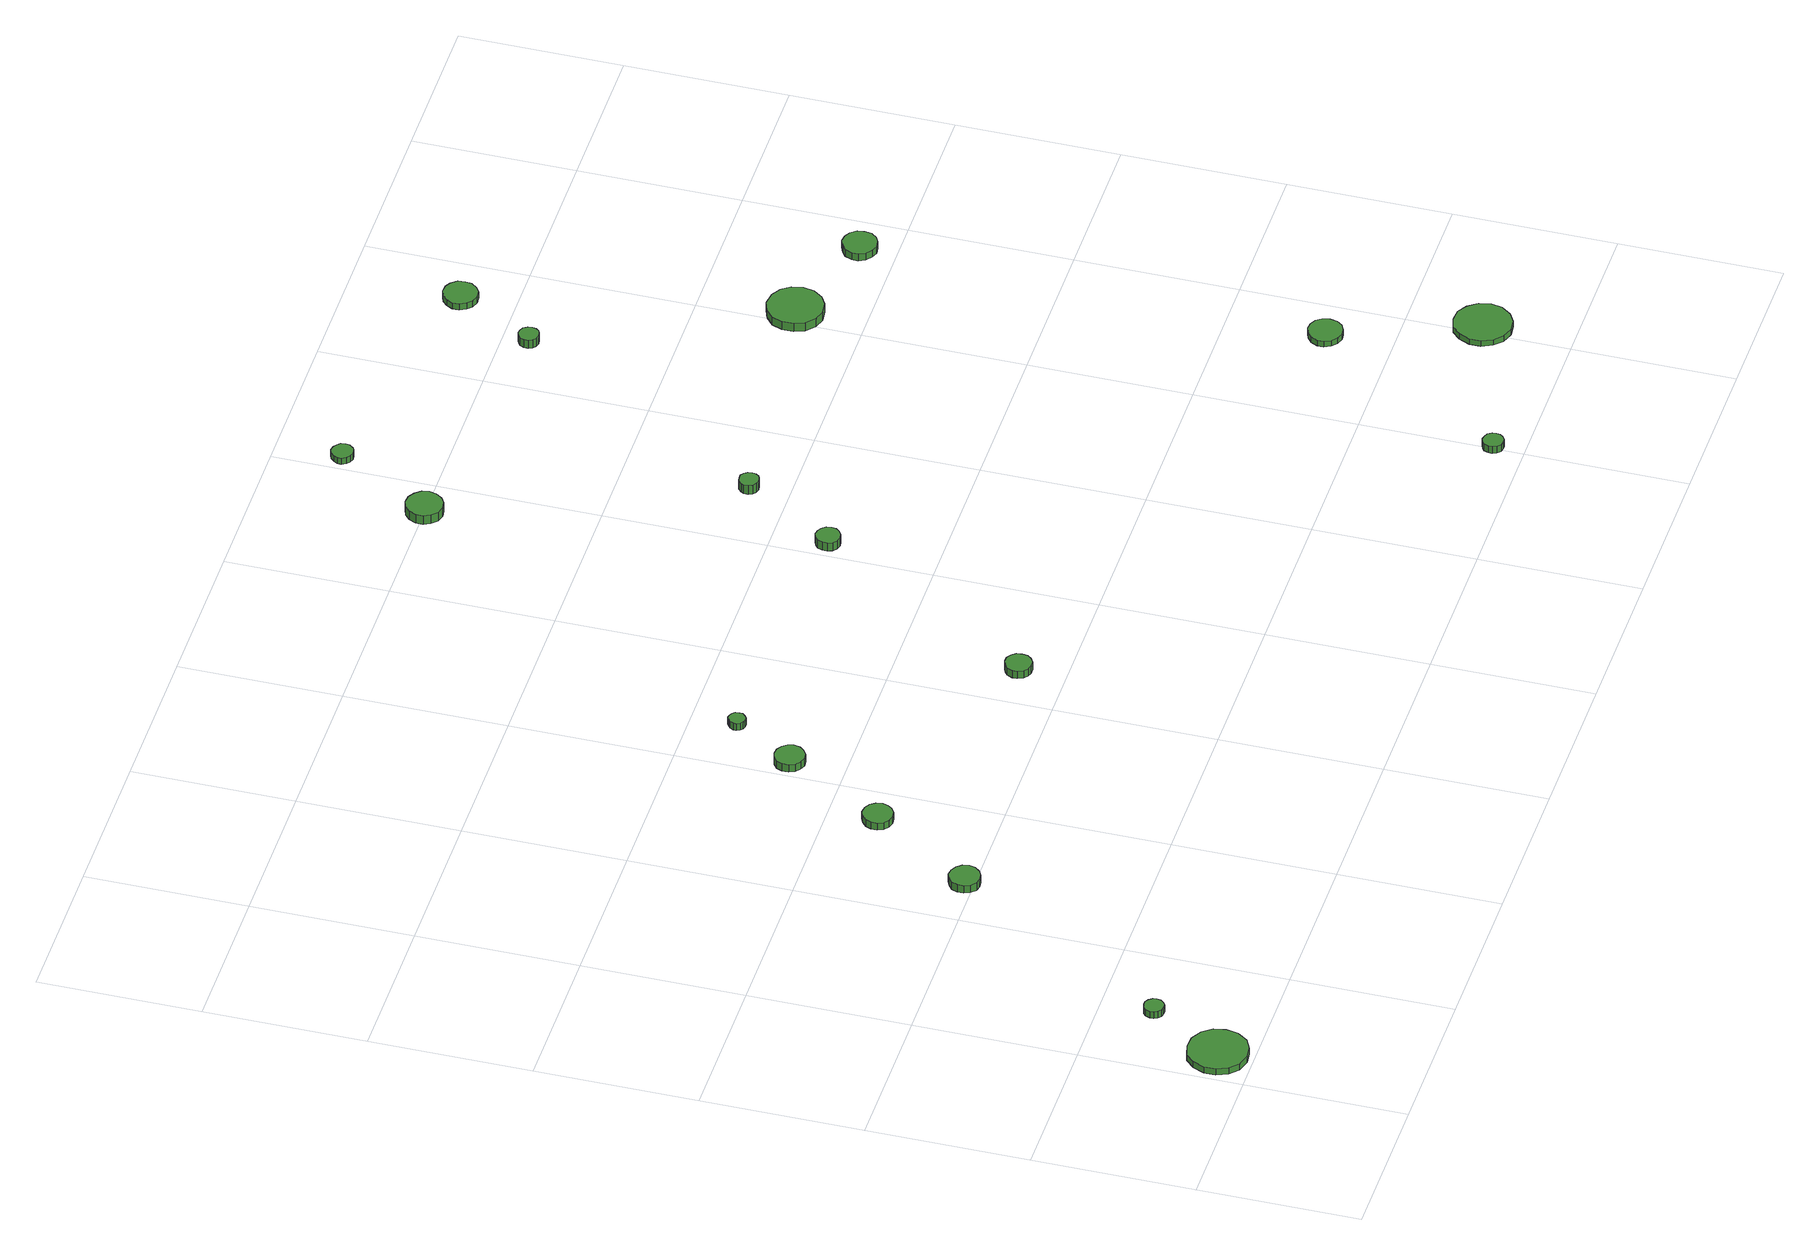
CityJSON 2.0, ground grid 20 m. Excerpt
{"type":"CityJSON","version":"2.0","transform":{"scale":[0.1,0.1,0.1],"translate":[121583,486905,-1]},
"CityObjects":{
"tree1":{"type":"SolitaryVegetationObject","attributes":{"function":"something"},"geometry":[{"type":"MultiSurface","lod":"1","boundaries":[[[0,1,2,3,4,5,6,7,8,9,10,11,12,13,14]],[[15,16,17,18,19,20,21,22,23,24,25,26,27,28,29]],[[0,29,28,1]],[[1,28,27,2]],[[2,27,26,3]],[[3,26,25,4]],[[4,25,24,5]],[[5,24,23,6]],[[6,23,22,7]],[[7,22,21,8]],[[8,21,20,9]],[[9,20,19,10]],[[10,19,18,11]],[[11,18,17,12]],[[12,17,16,13]],[[13,16,15,14]],[[14,15,29,0]]]}]},
"tree2":{"type":"SolitaryVegetationObject","attributes":{"function":"something"},"geometry":[{"type":"MultiSurface","lod":"1","boundaries":[[[30,31,32,33,34,35,36,37,38,39,40,41,42,43,44]],[[45,46,47,48,49,50,51,52,53,54,55,56,57,58,59]],[[30,59,58,31]],[[31,58,57,32]],[[32,57,56,33]],[[33,56,55,34]],[[34,55,54,35]],[[35,54,53,36]],[[36,53,52,37]],[[37,52,51,38]],[[38,51,50,39]],[[39,50,49,40]],[[40,49,48,41]],[[41,48,47,42]],[[42,47,46,43]],[[43,46,45,44]],[[44,45,59,30]]]}]},
"tree3":{"type":"SolitaryVegetationObject","attributes":{"function":"something"},"geometry":[{"type":"MultiSurface","lod":"1","boundaries":[[[60,61,62,63,64,65,66,67,68,69,70,71,72,73,74]],[[75,76,77,78,79,80,81,82,83,84,85,86,87,88,89]],[[60,89,88,61]],[[61,88,87,62]],[[62,87,86,63]],[[63,86,85,64]],[[64,85,84,65]],[[65,84,83,66]],[[66,83,82,67]],[[67,82,81,68]],[[68,81,80,69]],[[69,80,79,70]],[[70,79,78,71]],[[71,78,77,72]],[[72,77,76,73]],[[73,76,75,74]],[[74,75,89,60]]]}]},
"tree4":{"type":"SolitaryVegetationObject","attributes":{"function":"something"},"geometry":[{"type":"MultiSurface","lod":"1","boundaries":[[[90,91,92,93,94,95,96,97,98,99,100,101,102,103,104]],[[105,106,107,108,109,110,111,112,113,114,115,116,117,118,119]],[[90,119,118,91]],[[91,118,117,92]],[[92,117,116,93]],[[93,116,115,94]],[[94,115,114,95]],[[95,114,113,96]],[[96,113,112,97]],[[97,112,111,98]],[[98,111,110,99]],[[99,110,109,100]],[[100,109,108,101]],[[101,108,107,102]],[[102,107,106,103]],[[103,106,105,104]],[[104,105,119,90]]]}]},
"tree5":{"type":"SolitaryVegetationObject","attributes":{"function":"something"},"geometry":[{"type":"MultiSurface","lod":"1","boundaries":[[[120,121,122,123,124,125,126,127,128,129,130,131,132,133,134]],[[135,136,137,138,139,140,141,142,143,144,145,146,147,148,149]],[[120,149,148,121]],[[121,148,147,122]],[[122,147,146,123]],[[123,146,145,124]],[[124,145,144,125]],[[125,144,143,126]],[[126,143,142,127]],[[127,142,141,128]],[[128,141,140,129]],[[129,140,139,130]],[[130,139,138,131]],[[131,138,137,132]],[[132,137,136,133]],[[133,136,135,134]],[[134,135,149,120]]]}]},
"tree6":{"type":"SolitaryVegetationObject","attributes":{"function":"something"},"geometry":[{"type":"MultiSurface","lod":"1","boundaries":[[[150,151,152,153,154,155,156,157,158,159,160,161,162,163,164]],[[165,166,167,168,169,170,171,172,173,174,175,176,177,178,179]],[[150,179,178,151]],[[151,178,177,152]],[[152,177,176,153]],[[153,176,175,154]],[[154,175,174,155]],[[155,174,173,156]],[[156,173,172,157]],[[157,172,171,158]],[[158,171,170,159]],[[159,170,169,160]],[[160,169,168,161]],[[161,168,167,162]],[[162,167,166,163]],[[163,166,165,164]],[[164,165,179,150]]]}]},
"tree7":{"type":"SolitaryVegetationObject","attributes":{"function":"something"},"geometry":[{"type":"MultiSurface","lod":"1","boundaries":[[[180,181,182,183,184,185,186,187,188,189,190,191,192,193,194]],[[195,196,197,198,199,200,201,202,203,204,205,206,207,208,209]],[[180,209,208,181]],[[181,208,207,182]],[[182,207,206,183]],[[183,206,205,184]],[[184,205,204,185]],[[185,204,203,186]],[[186,203,202,187]],[[187,202,201,188]],[[188,201,200,189]],[[189,200,199,190]],[[190,199,198,191]],[[191,198,197,192]],[[192,197,196,193]],[[193,196,195,194]],[[194,195,209,180]]]}]},
"tree8":{"type":"SolitaryVegetationObject","attributes":{"function":"something"},"geometry":[{"type":"MultiSurface","lod":"1","boundaries":[[[210,211,212,213,214,215,216,217,218,219,220,221,222,223,224]],[[225,226,227,228,229,230,231,232,233,234,235,236,237,238,239]],[[210,239,238,211]],[[211,238,237,212]],[[212,237,236,213]],[[213,236,235,214]],[[214,235,234,215]],[[215,234,233,216]],[[216,233,232,217]],[[217,232,231,218]],[[218,231,230,219]],[[219,230,229,220]],[[220,229,228,221]],[[221,228,227,222]],[[222,227,226,223]],[[223,226,225,224]],[[224,225,239,210]]]}]},
"tree9":{"type":"SolitaryVegetationObject","attributes":{"function":"something"},"geometry":[{"type":"MultiSurface","lod":"1","boundaries":[[[240,241,242,243,244,245,246,247,248,249,250,251,252,253,254]],[[255,256,257,258,259,260,261,262,263,264,265,266,267,268,269]],[[240,269,268,241]],[[241,268,267,242]],[[242,267,266,243]],[[243,266,265,244]],[[244,265,264,245]],[[245,264,263,246]],[[246,263,262,247]],[[247,262,261,248]],[[248,261,260,249]],[[249,260,259,250]],[[250,259,258,251]],[[251,258,257,252]],[[252,257,256,253]],[[253,256,255,254]],[[254,255,269,240]]]}]},
"tree10":{"type":"SolitaryVegetationObject","attributes":{"function":"something"},"geometry":[{"type":"MultiSurface","lod":"1","boundaries":[[[270,271,272,273,274,275,276,277,278,279,280,281,282,283,284]],[[285,286,287,288,289,290,291,292,293,294,295,296,297,298,299]],[[270,299,298,271]],[[271,298,297,272]],[[272,297,296,273]],[[273,296,295,274]],[[274,295,294,275]],[[275,294,293,276]],[[276,293,292,277]],[[277,292,291,278]],[[278,291,290,279]],[[279,290,289,280]],[[280,289,288,281]],[[281,288,287,282]],[[282,287,286,283]],[[283,286,285,284]],[[284,285,299,270]]]}]},
"tree11":{"type":"SolitaryVegetationObject","attributes":{"function":"something"},"geometry":[{"type":"MultiSurface","lod":"1","boundaries":[[[300,301,302,303,304,305,306,307,308,309,310,311,312,313,314]],[[315,316,317,318,319,320,321,322,323,324,325,326,327,328,329]],[[300,329,328,301]],[[301,328,327,302]],[[302,327,326,303]],[[303,326,325,304]],[[304,325,324,305]],[[305,324,323,306]],[[306,323,322,307]],[[307,322,321,308]],[[308,321,320,309]],[[309,320,319,310]],[[310,319,318,311]],[[311,318,317,312]],[[312,317,316,313]],[[313,316,315,314]],[[314,315,329,300]]]}]},
"tree12":{"type":"SolitaryVegetationObject","attributes":{"function":"something"},"geometry":[{"type":"MultiSurface","lod":"1","boundaries":[[[330,331,332,333,334,335,336,337,338,339,340,341,342,343,344]],[[345,346,347,348,349,350,351,352,353,354,355,356,357,358,359]],[[330,359,358,331]],[[331,358,357,332]],[[332,357,356,333]],[[333,356,355,334]],[[334,355,354,335]],[[335,354,353,336]],[[336,353,352,337]],[[337,352,351,338]],[[338,351,350,339]],[[339,350,349,340]],[[340,349,348,341]],[[341,348,347,342]],[[342,347,346,343]],[[343,346,345,344]],[[344,345,359,330]]]}]},
"tree13":{"type":"SolitaryVegetationObject","attributes":{"function":"something"},"geometry":[{"type":"MultiSurface","lod":"1","boundaries":[[[360,361,362,363,364,365,366,367,368,369,370,371,372,373,374]],[[375,376,377,378,379,380,381,382,383,384,385,386,387,388,389]],[[360,389,388,361]],[[361,388,387,362]],[[362,387,386,363]],[[363,386,385,364]],[[364,385,384,365]],[[365,384,383,366]],[[366,383,382,367]],[[367,382,381,368]],[[368,381,380,369]],[[369,380,379,370]],[[370,379,378,371]],[[371,378,377,372]],[[372,377,376,373]],[[373,376,375,374]],[[374,375,389,360]]]}]},
"tree14":{"type":"SolitaryVegetationObject","attributes":{"function":"something"},"geometry":[{"type":"MultiSurface","lod":"1","boundaries":[[[390,391,392,393,394,395,396,397,398,399,400,401,402,403,404]],[[405,406,407,408,409,410,411,412,413,414,415,416,417,418,419]],[[390,419,418,391]],[[391,418,417,392]],[[392,417,416,393]],[[393,416,415,394]],[[394,415,414,395]],[[395,414,413,396]],[[396,413,412,397]],[[397,412,411,398]],[[398,411,410,399]],[[399,410,409,400]],[[400,409,408,401]],[[401,408,407,402]],[[402,407,406,403]],[[403,406,405,404]],[[404,405,419,390]]]}]},
"tree15":{"type":"SolitaryVegetationObject","attributes":{"function":"something"},"geometry":[{"type":"MultiSurface","lod":"1","boundaries":[[[420,421,422,423,424,425,426,427,428,429,430,431,432,433,434]],[[435,436,437,438,439,440,441,442,443,444,445,446,447,448,449]],[[420,449,448,421]],[[421,448,447,422]],[[422,447,446,423]],[[423,446,445,424]],[[424,445,444,425]],[[425,444,443,426]],[[426,443,442,427]],[[427,442,441,428]],[[428,441,440,429]],[[429,440,439,430]],[[430,439,438,431]],[[431,438,437,432]],[[432,437,436,433]],[[433,436,435,434]],[[434,435,449,420]]]}]},
"tree16":{"type":"SolitaryVegetationObject","attributes":{"function":"something"},"geometry":[{"type":"MultiSurface","lod":"1","boundaries":[[[450,451,452,453,454,455,456,457,458,459,460,461,462,463,464]],[[465,466,467,468,469,470,471,472,473,474,475,476,477,478,479]],[[450,479,478,451]],[[451,478,477,452]],[[452,477,476,453]],[[453,476,475,454]],[[454,475,474,455]],[[455,474,473,456]],[[456,473,472,457]],[[457,472,471,458]],[[458,471,470,459]],[[459,470,469,460]],[[460,469,468,461]],[[461,468,467,462]],[[462,467,466,463]],[[463,466,465,464]],[[464,465,479,450]]]}]},
"tree17":{"type":"SolitaryVegetationObject","attributes":{"function":"something"},"geometry":[{"type":"MultiSurface","lod":"1","boundaries":[[[480,481,482,483,484,485,486,487,488,489,490,491,492,493,494]],[[495,496,497,498,499,500,501,502,503,504,505,506,507,508,509]],[[480,509,508,481]],[[481,508,507,482]],[[482,507,506,483]],[[483,506,505,484]],[[484,505,504,485]],[[485,504,503,486]],[[486,503,502,487]],[[487,502,501,488]],[[488,501,500,489]],[[489,500,499,490]],[[490,499,498,491]],[[491,498,497,492]],[[492,497,496,493]],[[493,496,495,494]],[[494,495,509,480]]]}]},
"tree18":{"type":"SolitaryVegetationObject","attributes":{"function":"something"},"geometry":[{"type":"MultiSurface","lod":"1","boundaries":[[[510,511,512,513,514,515,516,517,518,519,520,521,522,523,524]],[[525,526,527,528,529,530,531,532,533,534,535,536,537,538,539]],[[510,539,538,511]],[[511,538,537,512]],[[512,537,536,513]],[[513,536,535,514]],[[514,535,534,515]],[[515,534,533,516]],[[516,533,532,517]],[[517,532,531,518]],[[518,531,530,519]],[[519,530,529,520]],[[520,529,528,521]],[[521,528,527,522]],[[522,527,526,523]],[[523,526,525,524]],[[524,525,539,510]]]}]}
},
"vertices":[
[81,43,16],[78,58,16],[69,70,16],[55,78,16],[40,79,16],[25,75,16],[14,64,16],[8,50,16],[8,35,16],[14,21,16],[25,11,16],[40,6,16],[55,8,16],[69,15,16],[78,28,16],[78,28,7],[69,15,7],[55,8,7],[40,6,7],[25,11,7],[14,21,7],[8,35,7],[8,50,7],[14,64,7],[25,75,7],[40,79,7],[55,78,7],[69,70,7],[78,58,7],[81,43,7],
[113,136,16],[112,141,16],[109,145,16],[105,148,16],[100,148,16],[95,147,16],[91,143,16],[89,138,16],[89,133,16],[91,129,16],[95,125,16],[100,124,16],[105,124,16],[109,127,16],[112,131,16],[112,131,6],[109,127,6],[105,124,6],[100,124,6],[95,125,6],[91,129,6],[89,133,6],[89,138,6],[91,143,6],[95,147,6],[100,148,6],[105,148,6],[109,145,6],[112,141,6],[113,136,6],
[288,412,17],[286,420,17],[281,426,17],[274,430,17],[266,431,17],[259,428,17],[253,423,17],[250,416,17],[250,408,17],[253,401,17],[259,395,17],[266,393,17],[274,394,17],[281,398,17],[286,404,17],[286,404,6],[281,398,6],[274,394,6],[266,393,6],[259,395,6],[253,401,6],[250,408,6],[250,416,6],[253,423,6],[259,428,6],[266,431,6],[274,430,6],[281,426,6],[286,420,6],[288,412,6],
[371,540,16],[369,548,16],[365,554,16],[358,558,16],[350,559,16],[343,556,16],[337,551,16],[334,544,16],[334,536,16],[337,529,16],[343,524,16],[350,522,16],[358,523,16],[365,527,16],[369,533,16],[369,533,6],[365,527,6],[358,523,6],[350,522,6],[343,524,6],[337,529,6],[334,536,6],[334,544,6],[337,551,6],[343,556,6],[350,559,6],[358,558,6],[365,554,6],[369,548,6],[371,540,6],
[445,668,17],[443,675,17],[438,681,17],[432,685,17],[424,686,17],[417,684,17],[411,679,17],[408,672,17],[408,664,17],[411,657,17],[417,652,17],[424,649,17],[432,650,17],[438,654,17],[443,660,17],[443,660,6],[438,654,6],[432,650,6],[424,649,6],[417,652,6],[411,657,6],[408,664,6],[408,672,6],[411,679,6],[417,684,6],[424,686,6],[432,685,6],[438,681,6],[443,675,6],[445,668,6],
[485,745,16],[485,750,16],[482,753,16],[478,755,16],[474,756,16],[470,754,16],[467,751,16],[465,747,16],[465,743,16],[467,739,16],[470,736,16],[474,735,16],[478,735,16],[482,738,16],[485,741,16],[485,741,6],[482,738,6],[478,735,6],[474,735,6],[470,736,6],[467,739,6],[465,743,6],[465,747,6],[467,751,6],[470,754,6],[474,756,6],[478,755,6],[482,753,6],[485,750,6],[485,745,6],
[677,458,17],[676,465,17],[672,470,17],[666,474,17],[659,474,17],[653,472,17],[648,468,17],[645,461,17],[645,455,17],[648,448,17],[653,444,17],[659,442,17],[666,442,17],[672,446,17],[676,451,17],[676,451,6],[672,446,6],[666,442,6],[659,442,6],[653,444,6],[648,448,6],[645,455,6],[645,461,6],[648,468,6],[653,472,6],[659,474,6],[666,474,6],[672,470,6],[676,465,6],[677,458,6],
[839,734,18],[838,740,18],[834,745,18],[829,748,18],[823,749,18],[817,747,18],[812,743,18],[810,737,18],[810,731,18],[812,725,18],[817,721,18],[823,719,18],[829,720,18],[834,723,18],[838,728,18],[838,728,6],[834,723,6],[829,720,6],[823,719,6],[817,721,6],[812,725,6],[810,731,6],[810,737,6],[812,743,6],[817,747,6],[823,749,6],[829,748,6],[834,745,6],[838,740,6],[839,734,6],
[774,1201,19],[772,1210,19],[766,1217,19],[758,1222,19],[749,1223,19],[740,1220,19],[733,1214,19],[729,1205,19],[729,1196,19],[733,1188,19],[740,1181,19],[749,1178,19],[758,1179,19],[766,1184,19],[772,1192,19],[772,1192,6],[766,1184,6],[758,1179,6],[749,1178,6],[740,1181,6],[733,1188,6],[729,1196,6],[729,1205,6],[733,1214,6],[740,1220,6],[749,1223,6],[758,1222,6],[766,1217,6],[772,1210,6],[774,1201,6],
[903,848,24],[902,853,24],[899,857,24],[895,860,24],[890,860,24],[885,859,24],[881,855,24],[879,851,24],[879,846,24],[881,841,24],[885,838,24],[890,836,24],[895,837,24],[899,839,24],[902,843,24],[902,843,11],[899,839,11],[895,837,11],[890,836,11],[885,838,11],[881,841,11],[879,846,11],[879,851,11],[881,855,11],[885,859,11],[890,860,11],[895,860,11],[899,857,11],[902,853,11],[903,848,11],
[1216,38,17],[1215,43,17],[1212,48,17],[1207,50,17],[1202,51,17],[1197,49,17],[1193,46,17],[1191,41,17],[1191,36,17],[1193,31,17],[1197,27,17],[1202,26,17],[1207,26,17],[1212,29,17],[1215,33,17],[1215,33,7],[1212,29,7],[1207,26,7],[1202,26,7],[1197,27,7],[1193,31,7],[1191,36,7],[1191,41,7],[1193,46,7],[1197,49,7],[1202,51,7],[1207,50,7],[1212,48,7],[1215,43,7],[1216,38,7],
[835,1319,16],[834,1325,16],[830,1329,16],[826,1332,16],[820,1333,16],[815,1331,16],[811,1327,16],[808,1322,16],[808,1317,16],[811,1311,16],[815,1308,16],[820,1306,16],[826,1307,16],[830,1309,16],[834,1314,16],[834,1314,7],[830,1309,7],[826,1307,7],[820,1306,7],[815,1308,7],[811,1311,7],[808,1317,7],[808,1322,7],[811,1327,7],[815,1331,7],[820,1333,7],[826,1332,7],[830,1329,7],[834,1325,7],[835,1319,7],
[1366,281,16],[1364,290,16],[1359,297,16],[1351,301,16],[1343,302,16],[1335,299,16],[1328,293,16],[1324,285,16],[1324,277,16],[1328,269,16],[1335,263,16],[1343,260,16],[1351,261,16],[1359,265,16],[1364,272,16],[1364,272,8],[1359,265,8],[1351,261,8],[1343,260,8],[1335,263,8],[1328,269,8],[1324,277,8],[1324,285,8],[1328,293,8],[1335,299,8],[1343,302,8],[1351,301,8],[1359,297,8],[1364,290,8],[1366,281,8],
[1092,1167,22],[1091,1172,22],[1088,1177,22],[1084,1179,22],[1079,1180,22],[1074,1178,22],[1070,1175,22],[1068,1170,22],[1068,1165,22],[1070,1160,22],[1074,1157,22],[1079,1155,22],[1084,1156,22],[1088,1158,22],[1091,1162,22],[1091,1162,10],[1088,1158,10],[1084,1156,10],[1079,1155,10],[1074,1157,10],[1070,1160,10],[1068,1165,10],[1068,1170,10],[1070,1175,10],[1074,1178,10],[1079,1180,10],[1084,1179,10],[1088,1177,10],[1091,1172,10],[1092,1167,10],
[1445,109,15],[1442,123,15],[1433,135,15],[1421,143,15],[1406,144,15],[1392,140,15],[1382,130,15],[1376,116,15],[1376,102,15],[1382,89,15],[1392,79,15],[1406,74,15],[1421,76,15],[1433,83,15],[1442,95,15],[1442,95,7],[1433,83,7],[1421,76,7],[1406,74,7],[1392,79,7],[1382,89,7],[1376,102,7],[1376,116,7],[1382,130,7],[1392,140,7],[1406,144,7],[1421,143,7],[1433,135,7],[1442,123,7],[1445,109,7],
[1253,885,18],[1250,899,18],[1242,910,18],[1230,917,18],[1215,919,18],[1202,914,18],[1191,905,18],[1186,892,18],[1186,878,18],[1191,865,18],[1202,855,18],[1215,851,18],[1230,853,18],[1242,860,18],[1250,871,18],[1250,871,6],[1242,860,6],[1230,853,6],[1215,851,6],[1202,855,6],[1191,865,6],[1186,878,6],[1186,892,6],[1191,905,6],[1202,914,6],[1215,919,6],[1230,917,6],[1242,910,6],[1250,899,6],[1253,885,6],
[1157,1266,17],[1156,1275,17],[1150,1282,17],[1143,1286,17],[1134,1287,17],[1126,1284,17],[1120,1278,17],[1116,1270,17],[1116,1262,17],[1120,1254,17],[1126,1248,17],[1134,1245,17],[1143,1246,17],[1150,1250,17],[1156,1258,17],[1156,1258,8],[1150,1250,8],[1143,1246,8],[1134,1245,8],[1126,1248,8],[1120,1254,8],[1116,1262,8],[1116,1270,8],[1120,1278,8],[1126,1284,8],[1134,1287,8],[1143,1286,8],[1150,1282,8],[1156,1275,8],[1157,1266,8],
[1373,845,16],[1372,854,16],[1366,861,16],[1359,865,16],[1350,866,16],[1342,863,16],[1335,858,16],[1331,849,16],[1331,841,16],[1335,833,16],[1342,827,16],[1350,824,16],[1359,825,16],[1366,829,16],[1372,836,16],[1372,836,6],[1366,829,6],[1359,825,6],[1350,824,6],[1342,827,6],[1335,833,6],[1331,841,6],[1331,849,6],[1335,858,6],[1342,863,6],[1350,866,6],[1359,865,6],[1366,861,6],[1372,854,6],[1373,845,6]
]}
